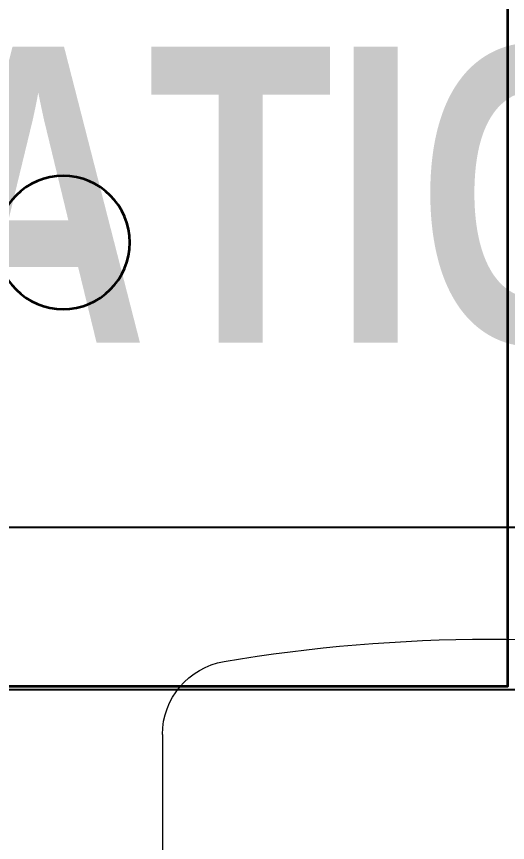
# Model space of a CAD drawing. Extents: x -12260 to 57327, y -29287 to 19916.
# Drawn here: x 41844 to 42176, y -12333 to -11775 of the extents above; entities that cross this region are included whole.
import ezdxf
from ezdxf.enums import TextEntityAlignment as Align

# ---------------------------------------------------------------- set-up
doc = ezdxf.new("R2010")
doc.units = 0
doc.header["$LTSCALE"] = 0.25
doc.linetypes.add('DASHDOT', pattern=[25.4, 12.7, -6.35, 0, -6.35])
for name, color, linetype, lineweight in [('01-First Floor$0$72_EGR_BASE_TEXT', 252, 'Continuous', 5), ('01-First Floor$0$LOADING', 253, 'Continuous', 5), ('E-LITE-CIRC-NUMB', 6, 'Continuous', 25), ('E-LITE-CLNG', 150, 'Continuous', 35), ('E-LITE-CLNG-CNDT', 6, 'DASHDOT', 35), ('E-LITE-CTRL', 6, 'Continuous', 25), ('E-LITE-IDEN', 6, 'Continuous', 25)]:
    doc.layers.add(name, color=color, linetype=linetype, lineweight=lineweight)
doc.layers.add('01-First Floor$0$FALSE CEILING', color=251, linetype='Continuous')
doc.styles.add('01-First Floor$0$X3G_ENTITY_9EC9', font='swisscl.ttf', dxfattribs={"height": 0.2})
doc.styles.add('DC_SIMPLEX', font='SIMPLEX.shx', dxfattribs={"width": 0.7})

# ---------------------------------------------------------------- blocks, each defined once
blk = doc.blocks.new('01-First Floor$0$GF21018-P')
at = {"color": 0}
blk.add_line((0.22049, 0.47563), (0.22049, 0.0675), dxfattribs=at)
for centre, radius, start, end in [((-0.0001, -0.52948), 1.06948, 80.36712, 99.63288), ((0.17049, 0.47563), 0.05, 0, 80.3671)]:
    blk.add_arc(centre, radius, start, end, dxfattribs=at)
blk = doc.blocks.new('01-First Floor')
at = {"layer": '01-First Floor$0$FALSE CEILING', "linetype": 'Continuous'}
blk.add_line((38576, -12230), (42776, -12230), dxfattribs=at)
at = {"layer": '01-First Floor$0$FALSE CEILING', "elevation": -0.05}
blk.add_lwpolyline([(41221.11, -12120.6), (41221.11, -11370.6), (42721.11, -11370.6), (42721.11, -12120.6)], close=True, dxfattribs=at)
at = {"layer": '01-First Floor$0$LOADING', "elevation": -0.05}
blk.add_lwpolyline([(41221.11, -12120.6), (41221.11, -11370.6), (42721.11, -11370.6), (42721.11, -12120.6)], close=True, dxfattribs=at)
at = {"layer": '01-First Floor$0$LOADING', "extrusion": (2.24021e-05, -7.77426e-06, 1), "xscale": -1000, "yscale": 1000.000000000001, "zscale": 1000, "rotation": 0.001410765030716021}
blk.add_blockref('01-First Floor$0$GF21018-P', (42163.48, -12735.98, 0.98), dxfattribs=at)
at = {"layer": '01-First Floor$0$72_EGR_BASE_TEXT', "insert": (40589.53, -11795.63, 0.1), "char_height": 200, "width": 4223.97, "attachment_point": 2, "style": '01-First Floor$0$X3G_ENTITY_9EC9'}
blk.add_mtext('{\\fSwis721 LtCn BT|b1|i0|c0|p34;EAR, NOSE, THROAT CONSULTATION / EXAMINATION ROOM}', dxfattribs=at)
blk = doc.blocks.new('*U16')
blk.add_lwpolyline([(-300, 300), (-300, -300), (300, -300), (300, 300)], close=True)
blk.add_circle((0, 0), 45)
at = {"layer": 'E-LITE-CIRC-NUMB', "style": 'DC_SIMPLEX', "width": 0.7, "flags": 8}
blk.add_attdef('CIRCUIT', text='', height=200, rotation=0, dxfattribs=at).set_placement((-473.9, 300), align=Align.RIGHT)
at = {"layer": 'E-LITE-CTRL', "style": 'DC_SIMPLEX', "width": 0.7, "flags": 8}
blk.add_attdef('CONTROL', (1118.9, -935), '', height=200, rotation=360, dxfattribs=at)
at = {"layer": 'E-LITE-IDEN', "style": 'DC_SIMPLEX', "width": 0.7, "flags": 8}
blk.add_attdef('TYPE', (460.41, 457.65), '', height=200, rotation=360, dxfattribs=at)

msp = doc.modelspace()

# ---------------------------------------------------------------- block references
at = {"layer": 'E-LITE-CLNG', "xscale": -1}
msp.add_blockref('*U16', (41875.96, -11927.88, -0.1), dxfattribs=at)
at = {"layer": 'E-LITE-CLNG-CNDT'}
msp.add_blockref('01-First Floor', (0, 0), dxfattribs=at)

doc.saveas('drawing.dxf')
